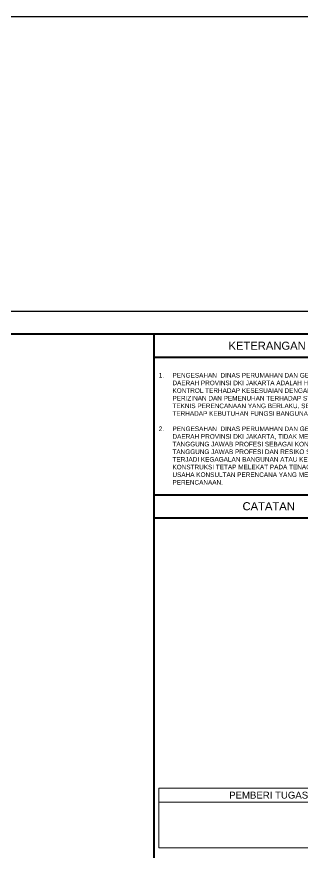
# Model space of a CAD drawing. Header units: inches. Extents: x 249 to 1192, y -18 to 440.
# Drawn here: x 652.22 to 664.69, y 256.9 to 293.34 of the extents above; entities that cross this region are included whole.
import ezdxf
from ezdxf.enums import TextEntityAlignment as Align

# ---------------------------------------------------------------- set-up
doc = ezdxf.new("R2010")
doc.units = ezdxf.units.IN
doc.header["$MEASUREMENT"] = 0
doc.layers.add('GRS KOP', color=1, linetype='Continuous', lineweight=40)
doc.layers.add('KOP', color=7, linetype='Continuous', lineweight=20)
doc.styles.get("Standard").update_dxf_attribs({"font": 'arial.ttf'})

# ---------------------------------------------------------------- blocks, each defined once
blk = doc.blocks.new('KOP-ARS')
at = {"layer": 'GRS KOP'}
for p, q in [((83, 54), (1, 54)), ((73, 1), (73, 54)), ((73, 53), (83, 53)), ((73, 47), (83, 47)), ((73, 46), (83, 46))]:
    blk.add_line(p, q, dxfattribs=at)
at = {"layer": 'KOP'}
for p, q in [((73.2, 31.6), (73.2, 34.2)), ((82.8, 34.2), (73.2, 34.2)), ((82.8, 33.6), (73.2, 33.6)), ((82.8, 31.6), (73.2, 31.6))]:
    blk.add_line(p, q, dxfattribs=at)
blk.add_lwpolyline([(0, 0), (84, 0), (84, 55), (0, 55)], close=True, dxfattribs=at)
for s, height, p in [('KETERANGAN ', 0.35, (78, 53.5)), ('CATATAN', 0.35, (78, 46.5)), ('PEMBERI TUGAS', 0.3, (78, 33.9))]:
    blk.add_text(s, height=height, dxfattribs=at).set_placement(p, align=Align.MIDDLE)
at = {"layer": 'KOP', "insert": (73.2, 49.875), "char_height": 0.2, "width": 9.6, "attachment_point": 4}
blk.add_mtext('\\pi-0.6,l0.6,t0.6;1.^IPENGESAHAN  DINAS PERUMAHAN DAN GEDUNG PEMERINTAH DAERAH PROVINSI DKI JAKARTA ADALAH HANYA SEBATAS KONTROL TERHADAP KESESUAIAN DENGAN REGULASI PERIZINAN DAN PEMENUHAN TERHADAP STANDAR DAN KAIDAH TEKNIS PERENCANAAN YANG BERLAKU, SERTA PEMENUHAN TERHADAP KEBUTUHAN FUNGSI BANGUNAN.\\P\\P2.^IPENGESAHAN  DINAS PERUMAHAN DAN GEDUNG PEMERINTAH DAERAH PROVINSI DKI JAKARTA, TIDAK MEMINDAHKAN TANGGUNG JAWAB PROFESI SEBAGAI KONSULTAN PERENCANA. TANGGUNG JAWAB PROFESI DAN RESIKO SANKSI APABILA TERJADI KEGAGALAN BANGUNAN ATAU KEGAGALAN PEKERJAAN KONSTRUKSI TETAP MELEKAT PADA TENAGA AHLI DAN BADAN USAHA KONSULTAN PERENCANA YANG MEMBUAT PRODUK PERENCANAAN.', dxfattribs=at)
at = {"layer": 'KOP'}
for tag, height, p in [('SUKMA', 0.2, (78, 9.9)), ('1:100', 0.25, (81.3, 5.5)), ('1:100', 0.25, (81.3, 4.9)), ('1:100', 0.25, (81.3, 4.3)), ('AR-01', 0.35, (78.15, 2.7)), ('10', 0.35, (81.3, 2.7)), ('2012', 0.35, (81.3, 1.7))]:
    blk.add_attdef(tag, text='', height=height, dxfattribs=at).set_placement(p, align=Align.MIDDLE)
for p in [(73.7, 5.325), (73.7, 4.725), (73.7, 4.125)]:
    blk.add_attdef('-', p, '', height=0.35, dxfattribs=at)

msp = doc.modelspace()

# ---------------------------------------------------------------- linework, layer by layer
msp.add_lwpolyline([(585.2179, 280.4885), (669.2179, 280.4885), (669.2179, 293.3359), (585.2179, 293.3359)], close=True)

# ---------------------------------------------------------------- block references
at = {"layer": 'KOP'}
msp.add_blockref('KOP-ARS', (585.2179, 225.4885), dxfattribs=at)

doc.saveas('drawing.dxf')
